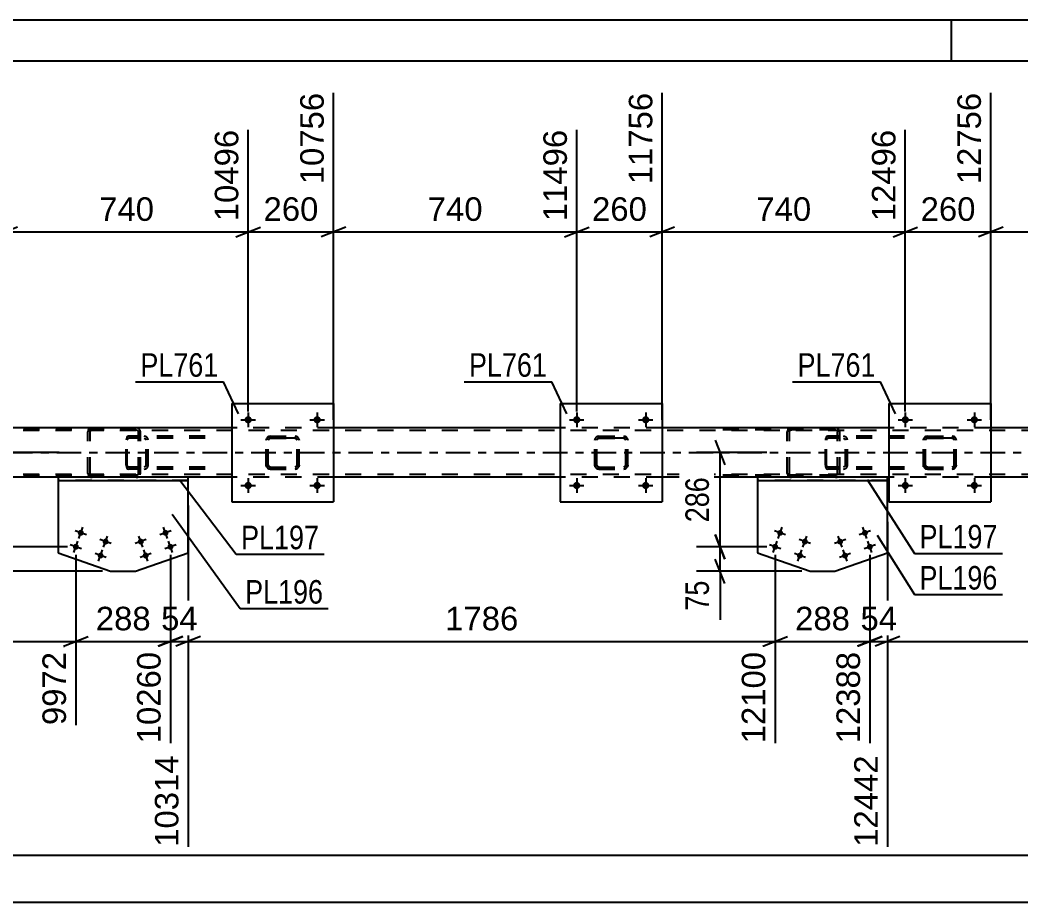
# Model space of a CAD drawing. Header units: millimetres. Extents: x -147 to 694, y -404 to 190.
# Drawn here: x 370.3 to 492.1, y 83.1 to 190.5 of the extents above; entities that cross this region are included whole.
import ezdxf

# ---------------------------------------------------------------- set-up
doc = ezdxf.new("R2010")
doc.units = ezdxf.units.MM
doc.linetypes.add('DXK_LINE_DOT2', pattern=[3.9198, 1.9599, -1.9599])
doc.linetypes.add('DXK_LINE_DOT3', pattern=[5.9187, 2.979, -0.9799, 0.9799, -0.9799])
doc.styles.add('Arial', font='ARIAL.TTF', dxfattribs={"height": 0.2})
doc.styles.add('Arial Narrow', font='ARIALN.TTF', dxfattribs={"height": 0.2})

# ---------------------------------------------------------------- blocks, each defined once
blk = doc.blocks.new('Unknown-318897192-1115')
at = {"color": 5, "linetype": 'Continuous'}
for p, q in [((693.74, 190.49), (-147.26, 190.49)), ((483.74, 185.49), (483.74, 190.49)), ((688.74, 185.49), (-142.26, 185.49))]:
    blk.add_line(p, q, dxfattribs=at)
blk = doc.blocks.new('Bolt-318897192-1786 - 1693')
at = {"linetype": 'Continuous'}
for points in [[(377.4, 128.18, -1), (378.08, 127.93, -1)], [(376.8, 126.48, -1), (377.48, 126.24, -1)], [(380.42, 127.11, -1), (381.1, 126.86, -1)], [(379.82, 125.41, -1), (380.49, 125.17, -1)]]:
    blk.add_hatch(color=1, dxfattribs=at).paths.add_polyline_path(points)
at = {"color": 1, "linetype": 'Continuous'}
for p, q in [((378.42, 127.81), (377.06, 128.3)), ((377.5, 127.38), (377.98, 128.73)), ((376.9, 125.68), (377.38, 127.04)), ((381.43, 126.74), (380.08, 127.23)), ((380.52, 126.31), (381, 127.66)), ((377.82, 126.12), (376.46, 126.6)), ((380.83, 125.05), (379.48, 125.53)), ((379.91, 124.61), (380.4, 125.97))]:
    blk.add_line(p, q, dxfattribs=at)
blk = doc.blocks.new('Part-318897192-1904 - 1693')
at = {"color": 7, "linetype": 'DXK_LINE_DOT2'}
for p, q in [((384.49, 140.82), (370.59, 140.82)), ((384.49, 140.58), (370.59, 140.58)), ((378.65, 140.5), (378.62, 140.34)), ((378.62, 135.3), (378.62, 140.34)), ((378.66, 140.52), (378.65, 140.5)), ((378.87, 140.34), (378.89, 140.43)), ((378.87, 135.3), (378.87, 140.34)), ((378.89, 140.43), (378.95, 140.51)), ((379.13, 140.82), (378.93, 140.78)), ((378.95, 140.51), (379.03, 140.56)), ((379.03, 140.56), (379.13, 140.58)), ((384.69, 140.78), (384.49, 140.82)), ((384.49, 140.58), (384.59, 140.56)), ((384.59, 140.56), (384.67, 140.51)), ((384.67, 140.51), (384.73, 140.43)), ((384.73, 140.43), (384.75, 140.34)), ((384.75, 135.3), (384.75, 140.34)), ((384.97, 140.5), (384.96, 140.52)), ((385, 140.34), (384.97, 140.5)), ((385, 135.3), (385, 140.34)), ((378.62, 135.3), (378.63, 135.21)), ((378.63, 135.21), (378.66, 135.11)), ((378.89, 135.21), (378.87, 135.3)), ((378.95, 135.13), (378.89, 135.21)), ((379.03, 135.08), (378.95, 135.13)), ((384.67, 135.13), (384.59, 135.08)), ((384.73, 135.21), (384.67, 135.13)), ((384.75, 135.3), (384.73, 135.21)), ((384.96, 135.11), (384.98, 135.21)), ((384.98, 135.21), (385, 135.3)), ((384.49, 135.06), (370.59, 135.06)), ((384.49, 134.82), (370.59, 134.82)), ((378.93, 134.85), (379.13, 134.82)), ((379.13, 135.06), (379.03, 135.08)), ((384.59, 135.08), (384.49, 135.06)), ((384.49, 134.82), (384.69, 134.85))]:
    blk.add_line(p, q, dxfattribs=at)
for centre, start, end in [((379.11, 140.32), 110.7583, 155.68), ((384.51, 140.32), 24.32, 69.2417), ((379.11, 135.32), 204.32, 249.2417)]:
    blk.add_arc(centre, 0.496, start, end, dxfattribs=at)
blk = doc.blocks.new('Part-318897192-1791 - 1693')
at = {"color": 2, "linetype": 'Continuous'}
for p, q in [((374.97, 134.82), (374.97, 134.42)), ((390.83, 134.82), (374.97, 134.82)), ((374.97, 134.42), (390.83, 134.42)), ((390.83, 134.42), (390.83, 134.82))]:
    blk.add_line(p, q, dxfattribs=at)
blk = doc.blocks.new('Bolt-318897192-1878 - 1693')
at = {"linetype": 'Continuous'}
for points in [[(472.86, 127.93, -1), (473.54, 128.17, -1)], [(469.84, 126.86, -1), (470.52, 127.11, -1)], [(473.46, 126.24, -1), (474.14, 126.48, -1)], [(470.44, 125.17, -1), (471.12, 125.41, -1)]]:
    blk.add_hatch(color=1, dxfattribs=at).paths.add_polyline_path(points)
at = {"color": 1, "linetype": 'Continuous'}
for p, q in [((473.88, 128.3), (472.52, 127.81)), ((473.44, 127.38), (472.96, 128.73)), ((470.86, 127.23), (469.5, 126.74)), ((470.42, 126.31), (469.94, 127.66)), ((474.04, 125.68), (473.56, 127.04)), ((471.46, 125.53), (470.1, 125.05)), ((471.02, 124.61), (470.54, 125.97)), ((474.48, 126.6), (473.12, 126.12))]:
    blk.add_line(p, q, dxfattribs=at)
blk = doc.blocks.new('Bolt-318897192-2084 - 1693')
at = {"linetype": 'Continuous'}
for points in [[(398.56, 133.82, -1), (397.68, 133.82, -1)], [(406.96, 133.82, -1), (406.08, 133.82, -1)]]:
    blk.add_hatch(color=1, dxfattribs=at).paths.add_polyline_path(points)
at = {"color": 1, "linetype": 'Continuous'}
for p, q in [((398.12, 134.7), (398.12, 132.94)), ((406.52, 134.7), (406.52, 132.94)), ((397.24, 133.82), (399, 133.82)), ((405.64, 133.82), (407.4, 133.82))]:
    blk.add_line(p, q, dxfattribs=at)
blk = doc.blocks.new('Part-318897192-1774 - 1693')
at = {"color": 7, "linetype": 'DXK_LINE_DOT2'}
for p, q in [((576.52, 140.5), (-21.73, 140.5)), ((408.52, 140.82), (396.12, 140.82)), ((448.52, 140.82), (436.12, 140.82)), ((488.52, 140.82), (476.12, 140.82)), ((576.52, 135.14), (-21.73, 135.14)), ((390.83, 134.82), (374.97, 134.82)), ((408.52, 134.82), (396.12, 134.82)), ((448.52, 134.82), (436.12, 134.82)), ((475.96, 134.82), (460.11, 134.82)), ((488.52, 134.82), (476.12, 134.82))]:
    blk.add_line(p, q, dxfattribs=at)
at = {"color": 2, "linetype": 'Continuous'}
for p, q in [((396.12, 140.82), (368.52, 140.82)), ((436.12, 140.82), (408.52, 140.82)), ((476.12, 140.82), (448.52, 140.82)), ((516.12, 140.82), (488.52, 140.82)), ((374.97, 134.82), (368.52, 134.82)), ((396.12, 134.82), (390.83, 134.82)), ((436.12, 134.82), (408.52, 134.82)), ((460.11, 134.82), (448.52, 134.82)), ((476.12, 134.82), (475.96, 134.82)), ((516.12, 134.82), (488.52, 134.82))]:
    blk.add_line(p, q, dxfattribs=at)
at = {"color": 7, "linetype": 'DXK_LINE_DOT3'}
blk.add_line((-21.73, 137.82), (576.52, 137.82), dxfattribs=at)
blk = doc.blocks.new('Part-318897192-1779 - 1693')
at = {"color": 2, "linetype": 'Continuous'}
for p, q in [((460.11, 134.82), (460.11, 134.42)), ((475.96, 134.82), (460.11, 134.82)), ((460.11, 134.42), (475.96, 134.42)), ((475.96, 134.42), (475.96, 134.82))]:
    blk.add_line(p, q, dxfattribs=at)
blk = doc.blocks.new('Part-318897192-1784 - 1693')
at = {"color": 2, "linetype": 'Continuous'}
for p, q in [((460.11, 134.42), (460.11, 125.64)), ((475.96, 125.64), (475.96, 134.42)), ((460.11, 125.64), (466.52, 123.37)), ((469.55, 123.37), (475.96, 125.64)), ((466.52, 123.37), (469.55, 123.37))]:
    blk.add_line(p, q, dxfattribs=at)
at = {"color": 7, "linetype": 'DXK_LINE_DOT2'}
blk.add_line((475.96, 134.42), (460.11, 134.42), dxfattribs=at)
blk = doc.blocks.new('Bolt-318897192-1785 - 1693')
at = {"linetype": 'Continuous'}
for points in [[(387.72, 127.93, -1), (388.4, 128.18, -1)], [(384.71, 126.86, -1), (385.39, 127.11, -1)], [(388.32, 126.24, -1), (389, 126.48, -1)], [(385.31, 125.17, -1), (385.99, 125.41, -1)]]:
    blk.add_hatch(color=1, dxfattribs=at).paths.add_polyline_path(points)
at = {"color": 1, "linetype": 'Continuous'}
for p, q in [((388.74, 128.3), (387.38, 127.81)), ((388.3, 127.38), (387.82, 128.73)), ((385.72, 127.23), (384.37, 126.74)), ((385.29, 126.31), (384.81, 127.66)), ((388.9, 125.68), (388.42, 127.04)), ((386.33, 125.53), (384.97, 125.05)), ((385.89, 124.61), (385.41, 125.97)), ((389.34, 126.6), (387.99, 126.12))]:
    blk.add_line(p, q, dxfattribs=at)
blk = doc.blocks.new('Part-318897192-1796 - 1693')
at = {"color": 2, "linetype": 'Continuous'}
for p, q in [((374.97, 134.42), (374.97, 125.64)), ((390.83, 125.64), (390.83, 134.42)), ((374.97, 125.64), (381.38, 123.37)), ((384.42, 123.37), (390.83, 125.64)), ((381.38, 123.37), (384.42, 123.37))]:
    blk.add_line(p, q, dxfattribs=at)
at = {"color": 7, "linetype": 'DXK_LINE_DOT2'}
blk.add_line((390.83, 134.42), (374.97, 134.42), dxfattribs=at)
blk = doc.blocks.new('Bolt-318897192-1879 - 1693')
at = {"linetype": 'Continuous'}
for points in [[(462.54, 128.17, -1), (463.21, 127.93, -1)], [(461.93, 126.48, -1), (462.61, 126.24, -1)], [(465.55, 127.11, -1), (466.23, 126.86, -1)], [(464.95, 125.41, -1), (465.63, 125.17, -1)]]:
    blk.add_hatch(color=1, dxfattribs=at).paths.add_polyline_path(points)
at = {"color": 1, "linetype": 'Continuous'}
for p, q in [((463.55, 127.81), (462.2, 128.3)), ((462.63, 127.38), (463.12, 128.73)), ((462.03, 125.68), (462.51, 127.04)), ((466.57, 126.74), (465.21, 127.23)), ((465.65, 126.31), (466.13, 127.66)), ((462.95, 126.12), (461.59, 126.6)), ((465.97, 125.05), (464.61, 125.53)), ((465.05, 124.61), (465.53, 125.97))]:
    blk.add_line(p, q, dxfattribs=at)
blk = doc.blocks.new('Part-318897192-1905 - 1693')
at = {"color": 7, "linetype": 'DXK_LINE_DOT2'}
for p, q in [((469.63, 140.82), (455.72, 140.82)), ((469.63, 140.58), (455.72, 140.58)), ((463.79, 140.5), (463.75, 140.34)), ((463.75, 135.3), (463.75, 140.34)), ((463.79, 140.52), (463.79, 140.5)), ((464.01, 140.34), (464.03, 140.43)), ((464.01, 135.3), (464.01, 140.34)), ((464.03, 140.43), (464.08, 140.51)), ((464.26, 140.82), (464.07, 140.78)), ((464.08, 140.51), (464.16, 140.56)), ((464.16, 140.56), (464.26, 140.58)), ((469.82, 140.78), (469.63, 140.82)), ((469.63, 140.58), (469.72, 140.56)), ((469.72, 140.56), (469.81, 140.51)), ((469.81, 140.51), (469.86, 140.43)), ((469.86, 140.43), (469.88, 140.34)), ((469.88, 135.3), (469.88, 140.34)), ((470.1, 140.5), (470.1, 140.52)), ((470.14, 140.34), (470.1, 140.5)), ((470.14, 135.3), (470.14, 140.34)), ((463.75, 135.3), (463.77, 135.21)), ((463.77, 135.21), (463.79, 135.11)), ((464.03, 135.21), (464.01, 135.3)), ((464.08, 135.13), (464.03, 135.21)), ((464.16, 135.08), (464.08, 135.13)), ((469.81, 135.13), (469.72, 135.08)), ((469.86, 135.21), (469.81, 135.13)), ((469.88, 135.3), (469.86, 135.21)), ((470.1, 135.11), (470.12, 135.21)), ((470.12, 135.21), (470.14, 135.3)), ((469.63, 135.06), (455.72, 135.06)), ((469.63, 134.82), (455.72, 134.82)), ((464.07, 134.85), (464.26, 134.82)), ((464.26, 135.06), (464.16, 135.08)), ((469.72, 135.08), (469.63, 135.06)), ((469.63, 134.82), (469.82, 134.85))]:
    blk.add_line(p, q, dxfattribs=at)
for centre, start, end in [((464.24, 140.32), 110.7583, 155.68), ((469.64, 140.32), 24.32, 69.2417), ((464.24, 135.32), 204.32, 249.2417)]:
    blk.add_arc(centre, 0.496, start, end, dxfattribs=at)
blk = doc.blocks.new('Bolt-318897192-2091 - 1693')
at = {"linetype": 'Continuous'}
for points in [[(478.56, 133.82, -1), (477.68, 133.82, -1)], [(486.96, 133.82, -1), (486.08, 133.82, -1)]]:
    blk.add_hatch(color=1, dxfattribs=at).paths.add_polyline_path(points)
at = {"color": 1, "linetype": 'Continuous'}
for p, q in [((478.12, 134.7), (478.12, 132.94)), ((486.52, 134.7), (486.52, 132.94)), ((477.24, 133.82), (479, 133.82)), ((485.64, 133.82), (487.4, 133.82))]:
    blk.add_line(p, q, dxfattribs=at)
blk = doc.blocks.new('Part-318897192-1957 - 1693')
at = {"color": 7, "linetype": 'DXK_LINE_DOT2'}
for p, q in [((400.32, 139.34), (400.36, 139.52)), ((400.36, 139.52), (400.32, 139.34)), ((400.32, 136.3), (400.32, 139.34)), ((400.56, 139.34), (400.58, 139.43)), ((400.58, 139.43), (400.56, 139.34)), ((400.56, 136.3), (400.56, 139.34)), ((400.58, 139.43), (400.63, 139.51)), ((400.63, 139.51), (400.58, 139.43)), ((400.62, 139.78), (400.8, 139.82)), ((400.8, 139.82), (400.62, 139.78)), ((400.63, 139.51), (400.71, 139.56)), ((400.71, 139.56), (400.63, 139.51)), ((400.71, 139.56), (400.8, 139.58)), ((400.8, 139.58), (400.71, 139.56)), ((400.8, 139.82), (403.84, 139.82)), ((400.8, 139.82), (400.8, 139.82)), ((400.8, 139.82), (403.84, 139.82)), ((400.8, 139.58), (403.84, 139.58)), ((400.8, 139.58), (400.8, 139.58)), ((403.84, 139.58), (400.8, 139.58)), ((403.84, 139.82), (403.84, 139.82)), ((403.84, 139.82), (404.03, 139.78)), ((404.03, 139.78), (403.84, 139.82)), ((403.84, 139.58), (403.84, 139.58)), ((403.84, 139.58), (403.93, 139.56)), ((403.93, 139.56), (403.84, 139.58)), ((403.93, 139.56), (404.01, 139.51)), ((404.01, 139.51), (403.93, 139.56)), ((404.01, 139.51), (404.06, 139.43)), ((404.06, 139.43), (404.01, 139.51)), ((404.06, 139.43), (404.08, 139.34)), ((404.08, 139.34), (404.06, 139.43)), ((404.08, 136.3), (404.08, 139.34)), ((404.29, 139.52), (404.32, 139.34)), ((404.32, 139.34), (404.29, 139.52)), ((404.32, 136.3), (404.32, 139.34)), ((400.36, 136.11), (400.32, 136.3)), ((400.32, 136.3), (400.36, 136.11)), ((400.58, 136.2), (400.56, 136.3)), ((400.56, 136.3), (400.58, 136.21)), ((400.58, 136.21), (400.63, 136.13)), ((400.63, 136.13), (400.58, 136.2)), ((400.8, 135.82), (400.62, 135.85)), ((400.62, 135.85), (400.8, 135.82)), ((400.71, 136.08), (400.63, 136.13)), ((400.63, 136.13), (400.71, 136.08)), ((400.8, 136.06), (400.71, 136.08)), ((400.71, 136.08), (400.8, 136.06)), ((400.8, 136.06), (403.84, 136.06)), ((400.8, 136.06), (400.8, 136.06)), ((400.8, 136.06), (403.84, 136.06)), ((400.8, 135.82), (403.84, 135.82)), ((400.8, 135.82), (400.8, 135.82)), ((400.8, 135.82), (403.84, 135.82)), ((403.93, 136.08), (403.84, 136.06)), ((403.84, 136.06), (403.93, 136.08)), ((403.84, 136.06), (403.84, 136.06)), ((404.03, 135.85), (403.84, 135.82)), ((403.84, 135.82), (404.03, 135.85)), ((403.84, 135.82), (403.84, 135.82)), ((404.01, 136.13), (403.93, 136.08)), ((403.93, 136.08), (404.01, 136.13)), ((404.01, 136.13), (404.06, 136.21)), ((404.06, 136.2), (404.01, 136.13)), ((404.08, 136.3), (404.06, 136.2)), ((404.06, 136.21), (404.08, 136.3)), ((404.32, 136.3), (404.29, 136.11)), ((404.29, 136.11), (404.32, 136.3))]:
    blk.add_line(p, q, dxfattribs=at)
at = {"color": 7, "linetype": 'DXK_LINE_DOT3'}
blk.add_line((402.32, 137.82), (402.32, 137.82), dxfattribs=at)
at = {"color": 7, "linetype": 'DXK_LINE_DOT2'}
for centre, start, end in [((400.8, 139.34), 112.5, 157.5), ((400.8, 139.34), 112.5, 157.5), ((403.84, 139.34), 22.5, 67.5), ((403.84, 139.34), 22.5, 67.5), ((400.8, 136.3), 202.5, 247.5), ((400.8, 136.3), 202.5, 247.5), ((403.84, 136.3), 292.5, 337.5), ((403.84, 136.3), 292.5, 337.5)]:
    blk.add_arc(centre, 0.48, start, end, dxfattribs=at)
blk = doc.blocks.new('Part-318897192-1959 - 1693')
at = {"color": 7, "linetype": 'DXK_LINE_DOT2'}
for p, q in [((468.42, 139.52), (468.4, 139.34)), ((468.4, 136.3), (468.4, 139.34)), ((468.48, 139.68), (468.42, 139.52)), ((468.57, 139.78), (468.48, 139.68)), ((468.54, 139.34), (468.55, 139.43)), ((468.54, 136.3), (468.54, 139.34)), ((468.55, 139.43), (468.57, 139.51)), ((468.67, 139.82), (468.57, 139.78)), ((468.57, 139.51), (468.62, 139.56)), ((468.62, 139.56), (468.67, 139.58)), ((478.02, 139.82), (468.67, 139.82)), ((478.02, 139.58), (468.67, 139.58)), ((470.14, 139.58), (470.14, 139.82)), ((470.77, 139.78), (470.58, 139.82)), ((470.58, 139.58), (470.68, 139.56)), ((470.68, 139.56), (470.76, 139.51)), ((470.76, 139.51), (470.81, 139.43)), ((470.81, 139.43), (470.83, 139.34)), ((470.83, 136.3), (470.83, 139.34)), ((471.09, 139.34), (471.05, 139.52)), ((471.09, 136.3), (471.09, 139.34)), ((468.4, 136.3), (468.42, 136.11)), ((468.42, 136.11), (468.48, 135.96)), ((468.48, 135.96), (468.57, 135.85)), ((468.55, 136.21), (468.54, 136.3)), ((468.57, 136.13), (468.55, 136.21)), ((468.62, 136.08), (468.57, 136.13)), ((468.57, 135.85), (468.67, 135.82)), ((468.67, 136.06), (468.62, 136.08)), ((478.02, 136.06), (468.67, 136.06)), ((478.02, 135.82), (468.67, 135.82)), ((470.14, 135.82), (470.14, 136.06)), ((470.68, 136.08), (470.58, 136.06)), ((470.58, 135.82), (470.77, 135.85)), ((470.76, 136.13), (470.68, 136.08)), ((470.81, 136.21), (470.76, 136.13)), ((470.83, 136.3), (470.81, 136.21)), ((471.05, 136.11), (471.09, 136.3))]:
    blk.add_line(p, q, dxfattribs=at)
for centre, start, end in [((470.6, 139.32), 23.8951, 68.8487), ((470.6, 136.31), 291.1513, 336.1049)]:
    blk.add_arc(centre, 0.492, start, end, dxfattribs=at)
blk = doc.blocks.new('Bolt-318897192-2093 - 1693')
at = {"linetype": 'Continuous'}
for points in [[(438.56, 133.82, -1), (437.68, 133.82, -1)], [(446.96, 133.82, -1), (446.08, 133.82, -1)]]:
    blk.add_hatch(color=1, dxfattribs=at).paths.add_polyline_path(points)
at = {"color": 1, "linetype": 'Continuous'}
for p, q in [((438.12, 134.7), (438.12, 132.94)), ((446.52, 134.7), (446.52, 132.94)), ((437.24, 133.82), (439, 133.82)), ((445.64, 133.82), (447.4, 133.82))]:
    blk.add_line(p, q, dxfattribs=at)
blk = doc.blocks.new('Part-318897192-2011 - 1693')
at = {"color": 2, "linetype": 'Continuous'}
for p, q in [((476.12, 143.82), (476.12, 131.82)), ((476.12, 143.82), (488.52, 143.82)), ((488.52, 143.82), (488.52, 131.82)), ((476.12, 131.82), (488.52, 131.82))]:
    blk.add_line(p, q, dxfattribs=at)
blk = doc.blocks.new('Part-318897192-2012 - 1693')
at = {"color": 7, "linetype": 'DXK_LINE_DOT2'}
for p, q in [((480.32, 139.34), (480.35, 139.52)), ((480.35, 139.52), (480.32, 139.34)), ((480.32, 136.3), (480.32, 139.34)), ((480.56, 139.34), (480.58, 139.43)), ((480.58, 139.43), (480.56, 139.34)), ((480.56, 136.3), (480.56, 139.34)), ((480.58, 139.43), (480.63, 139.51)), ((480.63, 139.51), (480.58, 139.43)), ((480.61, 139.78), (480.8, 139.82)), ((480.8, 139.82), (480.61, 139.78)), ((480.63, 139.51), (480.71, 139.56)), ((480.71, 139.56), (480.63, 139.51)), ((480.71, 139.56), (480.8, 139.58)), ((480.8, 139.58), (480.71, 139.56)), ((480.8, 139.82), (483.84, 139.82)), ((480.8, 139.82), (480.8, 139.82)), ((480.8, 139.82), (483.84, 139.82)), ((480.8, 139.58), (483.84, 139.58)), ((480.8, 139.58), (480.8, 139.58)), ((483.84, 139.58), (480.8, 139.58)), ((483.84, 139.82), (483.84, 139.82)), ((483.84, 139.82), (484.02, 139.78)), ((484.02, 139.78), (483.84, 139.82)), ((483.84, 139.58), (483.84, 139.58)), ((483.84, 139.58), (483.93, 139.56)), ((483.93, 139.56), (483.84, 139.58)), ((483.93, 139.56), (484.01, 139.51)), ((484.01, 139.51), (483.93, 139.56)), ((484.01, 139.51), (484.06, 139.43)), ((484.06, 139.43), (484.01, 139.51)), ((484.06, 139.43), (484.08, 139.34)), ((484.08, 139.34), (484.06, 139.43)), ((484.08, 136.3), (484.08, 139.34)), ((484.28, 139.52), (484.32, 139.34)), ((484.32, 139.34), (484.28, 139.52)), ((484.32, 136.3), (484.32, 139.34)), ((480.35, 136.11), (480.32, 136.3)), ((480.32, 136.3), (480.35, 136.11)), ((480.58, 136.2), (480.56, 136.3)), ((480.56, 136.3), (480.58, 136.21)), ((480.58, 136.21), (480.63, 136.13)), ((480.63, 136.13), (480.58, 136.2)), ((480.8, 135.82), (480.61, 135.85)), ((480.61, 135.85), (480.8, 135.82)), ((480.71, 136.08), (480.63, 136.13)), ((480.63, 136.13), (480.71, 136.08)), ((480.8, 136.06), (480.71, 136.08)), ((480.71, 136.08), (480.8, 136.06)), ((480.8, 136.06), (483.84, 136.06)), ((480.8, 136.06), (480.8, 136.06)), ((480.8, 136.06), (483.84, 136.06)), ((480.8, 135.82), (483.84, 135.82)), ((480.8, 135.82), (480.8, 135.82)), ((480.8, 135.82), (483.84, 135.82)), ((483.93, 136.08), (483.84, 136.06)), ((483.84, 136.06), (483.93, 136.08)), ((483.84, 136.06), (483.84, 136.06)), ((484.02, 135.85), (483.84, 135.82)), ((483.84, 135.82), (484.02, 135.85)), ((483.84, 135.82), (483.84, 135.82)), ((484.01, 136.13), (483.93, 136.08)), ((483.93, 136.08), (484.01, 136.13)), ((484.01, 136.13), (484.06, 136.21)), ((484.06, 136.2), (484.01, 136.13)), ((484.08, 136.3), (484.06, 136.2)), ((484.06, 136.21), (484.08, 136.3)), ((484.32, 136.3), (484.28, 136.11)), ((484.28, 136.11), (484.32, 136.3))]:
    blk.add_line(p, q, dxfattribs=at)
at = {"color": 7, "linetype": 'DXK_LINE_DOT3'}
blk.add_line((482.32, 137.82), (482.32, 137.82), dxfattribs=at)
at = {"color": 7, "linetype": 'DXK_LINE_DOT2'}
for centre, start, end in [((480.8, 139.34), 112.5, 157.5), ((480.8, 139.34), 112.5, 157.5), ((483.84, 139.34), 22.5, 67.5), ((483.84, 139.34), 22.5, 67.5), ((480.8, 136.3), 202.5, 247.5), ((480.8, 136.3), 202.5, 247.5), ((483.84, 136.3), 292.5, 337.5), ((483.84, 136.3), 292.5, 337.5)]:
    blk.add_arc(centre, 0.48, start, end, dxfattribs=at)
blk = doc.blocks.new('Part-318897192-2046 - 1693')
at = {"color": 7, "linetype": 'DXK_LINE_DOT2'}
for p, q in [((383.29, 139.52), (383.27, 139.34)), ((383.27, 136.3), (383.27, 139.34)), ((383.35, 139.68), (383.29, 139.52)), ((383.43, 139.78), (383.35, 139.68)), ((383.4, 139.34), (383.41, 139.43)), ((383.4, 136.3), (383.4, 139.34)), ((383.41, 139.43), (383.44, 139.51)), ((383.54, 139.82), (383.43, 139.78)), ((383.44, 139.51), (383.48, 139.56)), ((383.48, 139.56), (383.54, 139.58)), ((392.89, 139.82), (383.54, 139.82)), ((392.89, 139.58), (383.54, 139.58)), ((385, 139.58), (385, 139.82)), ((385.64, 139.78), (385.45, 139.82)), ((385.45, 139.58), (385.54, 139.56)), ((385.54, 139.56), (385.63, 139.51)), ((385.63, 139.51), (385.68, 139.43)), ((385.68, 139.43), (385.7, 139.34)), ((385.7, 136.3), (385.7, 139.34)), ((385.95, 139.34), (385.91, 139.52)), ((385.95, 136.3), (385.95, 139.34)), ((383.27, 136.3), (383.29, 136.11)), ((383.29, 136.11), (383.35, 135.96)), ((383.35, 135.96), (383.43, 135.85)), ((383.41, 136.21), (383.4, 136.3)), ((383.44, 136.13), (383.41, 136.21)), ((383.43, 135.85), (383.54, 135.82)), ((383.48, 136.08), (383.44, 136.13)), ((383.54, 136.06), (383.48, 136.08)), ((392.89, 136.06), (383.54, 136.06)), ((392.89, 135.82), (383.54, 135.82)), ((385, 135.82), (385, 136.06)), ((385.54, 136.08), (385.45, 136.06)), ((385.45, 135.82), (385.64, 135.85)), ((385.63, 136.13), (385.54, 136.08)), ((385.68, 136.21), (385.63, 136.13)), ((385.7, 136.3), (385.68, 136.21)), ((385.91, 136.11), (385.95, 136.3))]:
    blk.add_line(p, q, dxfattribs=at)
for centre, start, end in [((385.46, 139.32), 23.8951, 68.8487), ((385.46, 136.31), 291.1513, 336.1049)]:
    blk.add_arc(centre, 0.492, start, end, dxfattribs=at)
blk = doc.blocks.new('Part-318897192-2076 - 1693')
at = {"color": 2, "linetype": 'Continuous'}
for p, q in [((396.12, 143.82), (396.12, 131.82)), ((396.12, 143.82), (408.52, 143.82)), ((408.52, 143.82), (408.52, 131.82)), ((396.12, 131.82), (408.52, 131.82))]:
    blk.add_line(p, q, dxfattribs=at)
blk = doc.blocks.new('Part-318897192-2077 - 1693')
at = {"color": 7, "linetype": 'DXK_LINE_DOT2'}
for p, q in [((440.32, 139.34), (440.35, 139.52)), ((440.35, 139.52), (440.32, 139.34)), ((440.32, 136.3), (440.32, 139.34)), ((440.56, 139.34), (440.58, 139.43)), ((440.58, 139.43), (440.56, 139.34)), ((440.56, 136.3), (440.56, 139.34)), ((440.58, 139.43), (440.63, 139.51)), ((440.63, 139.51), (440.58, 139.43)), ((440.61, 139.78), (440.8, 139.82)), ((440.8, 139.82), (440.61, 139.78)), ((440.63, 139.51), (440.71, 139.56)), ((440.71, 139.56), (440.63, 139.51)), ((440.71, 139.56), (440.8, 139.58)), ((440.8, 139.58), (440.71, 139.56)), ((440.8, 139.82), (443.84, 139.82)), ((440.8, 139.82), (440.8, 139.82)), ((440.8, 139.82), (443.84, 139.82)), ((440.8, 139.58), (443.84, 139.58)), ((440.8, 139.58), (440.8, 139.58)), ((443.84, 139.58), (440.8, 139.58)), ((443.84, 139.82), (443.84, 139.82)), ((443.84, 139.82), (444.02, 139.78)), ((444.02, 139.78), (443.84, 139.82)), ((443.84, 139.58), (443.84, 139.58)), ((443.84, 139.58), (443.93, 139.56)), ((443.93, 139.56), (443.84, 139.58)), ((443.93, 139.56), (444.01, 139.51)), ((444.01, 139.51), (443.93, 139.56)), ((444.01, 139.51), (444.06, 139.43)), ((444.06, 139.43), (444.01, 139.51)), ((444.06, 139.43), (444.08, 139.34)), ((444.08, 139.34), (444.06, 139.43)), ((444.08, 136.3), (444.08, 139.34)), ((444.28, 139.52), (444.32, 139.34)), ((444.32, 139.34), (444.28, 139.52)), ((444.32, 136.3), (444.32, 139.34)), ((440.35, 136.11), (440.32, 136.3)), ((440.32, 136.3), (440.35, 136.11)), ((440.58, 136.2), (440.56, 136.3)), ((440.56, 136.3), (440.58, 136.21)), ((440.58, 136.21), (440.63, 136.13)), ((440.63, 136.13), (440.58, 136.2)), ((440.8, 135.82), (440.61, 135.85)), ((440.61, 135.85), (440.8, 135.82)), ((440.71, 136.08), (440.63, 136.13)), ((440.63, 136.13), (440.71, 136.08)), ((440.8, 136.06), (440.71, 136.08)), ((440.71, 136.08), (440.8, 136.06)), ((440.8, 136.06), (443.84, 136.06)), ((440.8, 136.06), (440.8, 136.06)), ((440.8, 136.06), (443.84, 136.06)), ((440.8, 135.82), (443.84, 135.82)), ((440.8, 135.82), (440.8, 135.82)), ((440.8, 135.82), (443.84, 135.82)), ((443.93, 136.08), (443.84, 136.06)), ((443.84, 136.06), (443.93, 136.08)), ((443.84, 136.06), (443.84, 136.06)), ((444.02, 135.85), (443.84, 135.82)), ((443.84, 135.82), (444.02, 135.85)), ((443.84, 135.82), (443.84, 135.82)), ((444.01, 136.13), (443.93, 136.08)), ((443.93, 136.08), (444.01, 136.13)), ((444.01, 136.13), (444.06, 136.21)), ((444.06, 136.2), (444.01, 136.13)), ((444.08, 136.3), (444.06, 136.2)), ((444.06, 136.21), (444.08, 136.3)), ((444.32, 136.3), (444.28, 136.11)), ((444.28, 136.11), (444.32, 136.3))]:
    blk.add_line(p, q, dxfattribs=at)
at = {"color": 7, "linetype": 'DXK_LINE_DOT3'}
blk.add_line((442.32, 137.82), (442.32, 137.82), dxfattribs=at)
at = {"color": 7, "linetype": 'DXK_LINE_DOT2'}
for centre, start, end in [((440.8, 139.34), 112.5, 157.5), ((440.8, 139.34), 112.5, 157.5), ((443.84, 139.34), 22.5, 67.5), ((443.84, 139.34), 22.5, 67.5), ((440.8, 136.3), 202.5, 247.5), ((440.8, 136.3), 202.5, 247.5), ((443.84, 136.3), 292.5, 337.5), ((443.84, 136.3), 292.5, 337.5)]:
    blk.add_arc(centre, 0.48, start, end, dxfattribs=at)
blk = doc.blocks.new('Part-318897192-2082 - 1693')
at = {"color": 2, "linetype": 'Continuous'}
for p, q in [((436.12, 143.82), (436.12, 131.82)), ((436.12, 143.82), (448.52, 143.82)), ((448.52, 143.82), (448.52, 131.82)), ((436.12, 131.82), (448.52, 131.82))]:
    blk.add_line(p, q, dxfattribs=at)
blk = doc.blocks.new('Bolt-318897192-2083 - 1693')
at = {"linetype": 'Continuous'}
for points in [[(398.56, 141.82, -1), (397.68, 141.82, -1)], [(406.96, 141.82, -1), (406.08, 141.82, -1)]]:
    blk.add_hatch(color=1, dxfattribs=at).paths.add_polyline_path(points)
at = {"color": 1, "linetype": 'Continuous'}
for p, q in [((398.12, 142.7), (398.12, 140.94)), ((406.52, 142.7), (406.52, 140.94)), ((397.24, 141.82), (399, 141.82)), ((405.64, 141.82), (407.4, 141.82))]:
    blk.add_line(p, q, dxfattribs=at)
blk = doc.blocks.new('Bolt-318897192-2090 - 1693')
at = {"linetype": 'Continuous'}
for points in [[(478.56, 141.82, -1), (477.68, 141.82, -1)], [(486.96, 141.82, -1), (486.08, 141.82, -1)]]:
    blk.add_hatch(color=1, dxfattribs=at).paths.add_polyline_path(points)
at = {"color": 1, "linetype": 'Continuous'}
for p, q in [((478.12, 142.7), (478.12, 140.94)), ((486.52, 142.7), (486.52, 140.94)), ((477.24, 141.82), (479, 141.82)), ((485.64, 141.82), (487.4, 141.82))]:
    blk.add_line(p, q, dxfattribs=at)
blk = doc.blocks.new('Bolt-318897192-2092 - 1693')
at = {"linetype": 'Continuous'}
for points in [[(438.56, 141.82, -1), (437.68, 141.82, -1)], [(446.96, 141.82, -1), (446.08, 141.82, -1)]]:
    blk.add_hatch(color=1, dxfattribs=at).paths.add_polyline_path(points)
at = {"color": 1, "linetype": 'Continuous'}
for p, q in [((438.12, 142.7), (438.12, 140.94)), ((446.52, 142.7), (446.52, 140.94)), ((437.24, 141.82), (439, 141.82)), ((445.64, 141.82), (447.4, 141.82))]:
    blk.add_line(p, q, dxfattribs=at)
blk = doc.blocks.new('StraightDimension-318897192-8364 - 1693')
at = {"color": 7, "linetype": 'Continuous'}
for p, q in [((408.52, 141.82), (408.52, 181.61)), ((438.12, 142.82), (438.12, 177.11)), ((410.02, 165.29), (407.02, 164.09)), ((408.52, 164.69), (438.12, 164.69)), ((436.62, 164.09), (439.62, 165.29))]:
    blk.add_line(p, q, dxfattribs=at)
at = {"color": 0}
blk.add_wipeout([(427.26, 165.44), (427.26, 169.64), (419.38, 169.64), (419.38, 165.44)], dxfattribs=at)
at = {"color": 3, "style": 'Arial'}
blk.add_text('740', height=2.865, dxfattribs=at).set_placement((419.98, 166.04))
at = {"color": 0, "linetype": 'Continuous'}
blk.add_wipeout([(437.52, 177.71), (433.32, 177.71), (433.32, 165.39), (437.52, 165.39)], dxfattribs=at)
at = {"color": 3, "linetype": 'Continuous', "style": 'Arial'}
blk.add_text('11496', height=2.865, rotation=90.0002, dxfattribs=at).set_placement((436.92, 165.99))
blk = doc.blocks.new('StraightDimension-318897192-8365 - 1693')
at = {"color": 7, "linetype": 'Continuous'}
for p, q in [((408.52, 141.82), (408.52, 181.61)), ((398.12, 142.82), (398.12, 177.11)), ((396.62, 164.09), (399.62, 165.29)), ((398.12, 164.69), (408.52, 164.69)), ((410.02, 165.29), (407.02, 164.09))]:
    blk.add_line(p, q, dxfattribs=at)
at = {"color": 0}
blk.add_wipeout([(407.26, 165.44), (407.26, 169.64), (399.39, 169.64), (399.39, 165.44)], dxfattribs=at)
at = {"color": 3, "style": 'Arial'}
blk.add_text('260', height=2.865, dxfattribs=at).set_placement((399.99, 166.04))
at = {"color": 0, "linetype": 'Continuous'}
blk.add_wipeout([(407.92, 182.21), (403.72, 182.21), (403.72, 169.89), (407.92, 169.89)], dxfattribs=at)
at = {"color": 3, "linetype": 'Continuous', "style": 'Arial'}
blk.add_text('10756', height=2.865, rotation=90.0002, dxfattribs=at).set_placement((407.32, 170.49))
blk = doc.blocks.new('StraightDimension-318897192-2105 - 1693')
at = {"color": 7, "linetype": 'Continuous'}
for p, q in [((475.96, 129.4), (475.96, 89.83)), ((547.41, 125.36), (547.41, 102.43)), ((477.46, 115.44), (474.46, 114.24)), ((475.96, 114.84), (547.41, 114.84)), ((545.91, 114.24), (548.91, 115.44))]:
    blk.add_line(p, q, dxfattribs=at)
at = {"color": 0}
blk.add_wipeout([(516.73, 115.59), (516.73, 119.79), (506.64, 119.79), (506.64, 115.59)], dxfattribs=at)
at = {"color": 3, "style": 'Arial'}
blk.add_text('1786', height=2.865, dxfattribs=at).set_placement((507.24, 116.19))
at = {"color": 0, "linetype": 'Continuous'}
blk.add_wipeout([(546.81, 114.14), (542.61, 114.14), (542.61, 101.83), (546.81, 101.83)], dxfattribs=at)
at = {"color": 3, "linetype": 'Continuous', "style": 'Arial'}
blk.add_text('14229', height=2.865, rotation=90.0002, dxfattribs=at).set_placement((546.21, 102.43))
blk = doc.blocks.new('StraightDimension-318897192-2361 - 1693')
at = {"color": 7, "linetype": 'Continuous'}
blk.add_line((-22.53, 83.11), (589.42, 83.11), dxfattribs=at)
blk = doc.blocks.new('StraightDimension-318897192-2111 - 1693')
at = {"color": 7, "linetype": 'Continuous'}
for p, q in [((305.69, 131.99), (305.69, 94.45)), ((377.14, 125.36), (377.14, 104.65)), ((307.19, 115.44), (304.19, 114.24)), ((305.69, 114.84), (377.14, 114.84)), ((375.64, 114.24), (378.64, 115.44))]:
    blk.add_line(p, q, dxfattribs=at)
at = {"color": 0}
blk.add_wipeout([(346.46, 115.59), (346.46, 119.79), (336.37, 119.79), (336.37, 115.59)], dxfattribs=at)
at = {"color": 3, "style": 'Arial'}
blk.add_text('1786', height=2.865, dxfattribs=at).set_placement((336.97, 116.19))
at = {"color": 0, "linetype": 'Continuous'}
blk.add_wipeout([(376.54, 114.14), (372.34, 114.14), (372.34, 104.05), (376.54, 104.05)], dxfattribs=at)
at = {"color": 3, "linetype": 'Continuous', "style": 'Arial'}
blk.add_text('9972', height=2.865, rotation=90.0002, dxfattribs=at).set_placement((375.94, 104.65))
blk = doc.blocks.new('StraightDimension-318897192-19110 - 1693')
at = {"color": 7, "linetype": 'Continuous'}
for p, q in [((454.96, 139.32), (456.16, 136.32)), ((461.26, 137.82), (452.71, 137.82)), ((455.56, 126.36), (455.56, 137.82)), ((456.16, 124.86), (454.96, 127.86)), ((461.27, 126.36), (452.71, 126.36))]:
    blk.add_line(p, q, dxfattribs=at)
at = {"color": 0}
blk.add_wipeout([(454.81, 135.43), (450.61, 135.43), (450.61, 128.75), (454.81, 128.75)], dxfattribs=at)
at = {"color": 3, "style": 'Arial Narrow'}
blk.add_text('286', height=2.863, rotation=90.0002, dxfattribs=at).set_placement((454.21, 129.35))
blk = doc.blocks.new('StraightDimension-318897192-8363 - 1693')
at = {"color": 7, "linetype": 'Continuous'}
for p, q in [((448.52, 141.82), (448.52, 181.61)), ((438.12, 142.82), (438.12, 177.11)), ((436.62, 164.09), (439.62, 165.29)), ((438.12, 164.69), (448.52, 164.69)), ((450.02, 165.29), (447.02, 164.09))]:
    blk.add_line(p, q, dxfattribs=at)
at = {"color": 0}
blk.add_wipeout([(447.25, 165.44), (447.25, 169.64), (439.38, 169.64), (439.38, 165.44)], dxfattribs=at)
at = {"color": 3, "style": 'Arial'}
blk.add_text('260', height=2.865, dxfattribs=at).set_placement((439.98, 166.04))
at = {"color": 0, "linetype": 'Continuous'}
blk.add_wipeout([(447.92, 182.21), (443.72, 182.21), (443.72, 169.89), (447.92, 169.89)], dxfattribs=at)
at = {"color": 3, "linetype": 'Continuous', "style": 'Arial'}
blk.add_text('11756', height=2.865, rotation=90.0002, dxfattribs=at).set_placement((447.32, 170.49))
blk = doc.blocks.new('StraightDimension-318897192-19111 - 1693')
at = {"color": 7, "linetype": 'Continuous'}
for p, q in [((454.96, 127.86), (456.16, 124.86)), ((461.27, 126.36), (452.71, 126.36)), ((455.56, 123.37), (455.56, 126.36)), ((456.16, 121.87), (454.96, 124.87)), ((465.52, 123.37), (452.71, 123.37)), ((455.56, 123.37), (455.56, 117.46)), ((455.56, 123.37), (455.56, 117.46))]:
    blk.add_line(p, q, dxfattribs=at)
at = {"color": 0}
blk.add_wipeout([(454.81, 122.84), (450.61, 122.84), (450.61, 117.99), (454.81, 117.99)], dxfattribs=at)
at = {"color": 3, "style": 'Arial Narrow'}
blk.add_text('75', height=2.863, rotation=90.0002, dxfattribs=at).set_placement((454.21, 118.59))
blk = doc.blocks.new('StraightDimension-318897192-2388 - 1693')
at = {"color": 7, "linetype": 'Continuous'}
blk.add_line((-21.74, 88.83), (588.62, 88.83), dxfattribs=at)
blk = doc.blocks.new('StraightDimension-318897192-2106 - 1693')
at = {"color": 7, "linetype": 'Continuous'}
for p, q in [((475.96, 129.4), (475.96, 89.83)), ((473.8, 125.36), (473.8, 102.43)), ((472.3, 114.24), (475.3, 115.44)), ((473.8, 114.84), (475.96, 114.84)), ((477.46, 115.44), (474.46, 114.24))]:
    blk.add_line(p, q, dxfattribs=at)
at = {"color": 0}
blk.add_wipeout([(477.7, 115.59), (477.7, 119.79), (472.06, 119.79), (472.06, 115.59)], dxfattribs=at)
at = {"color": 0, "linetype": 'Continuous'}
blk.add_wipeout([(475.36, 101.54), (471.16, 101.54), (471.16, 89.23), (475.36, 89.23)], dxfattribs=at)
at = {"color": 3, "style": 'Arial'}
blk.add_text('54', height=2.865, dxfattribs=at).set_placement((472.66, 116.19))
at = {"color": 3, "linetype": 'Continuous', "style": 'Arial'}
blk.add_text('12442', height=2.865, rotation=90.0002, dxfattribs=at).set_placement((474.76, 89.83))
blk = doc.blocks.new('StraightDimension-318897192-2107 - 1693')
at = {"color": 7, "linetype": 'Continuous'}
for p, q in [((462.27, 125.36), (462.27, 102.43)), ((473.8, 125.36), (473.8, 102.43)), ((460.77, 114.24), (463.77, 115.44)), ((462.27, 114.84), (473.8, 114.84)), ((475.3, 115.44), (472.3, 114.24))]:
    blk.add_line(p, q, dxfattribs=at)
at = {"color": 0}
blk.add_wipeout([(471.97, 115.59), (471.97, 119.79), (464.1, 119.79), (464.1, 115.59)], dxfattribs=at)
at = {"color": 0, "linetype": 'Continuous'}
blk.add_wipeout([(473.2, 114.14), (469, 114.14), (469, 101.83), (473.2, 101.83)], dxfattribs=at)
at = {"color": 3, "style": 'Arial'}
blk.add_text('288', height=2.865, dxfattribs=at).set_placement((464.7, 116.19))
at = {"color": 3, "linetype": 'Continuous', "style": 'Arial'}
blk.add_text('12388', height=2.865, rotation=90.0002, dxfattribs=at).set_placement((472.6, 102.43))
blk = doc.blocks.new('StraightDimension-318897192-2108 - 1693')
at = {"color": 7, "linetype": 'Continuous'}
for p, q in [((390.83, 131.38), (390.83, 89.83)), ((462.27, 125.36), (462.27, 102.43)), ((392.33, 115.44), (389.33, 114.24)), ((390.83, 114.84), (462.27, 114.84)), ((460.77, 114.24), (463.77, 115.44))]:
    blk.add_line(p, q, dxfattribs=at)
at = {"color": 0}
blk.add_wipeout([(431.6, 115.59), (431.6, 119.79), (421.5, 119.79), (421.5, 115.59)], dxfattribs=at)
at = {"color": 3, "style": 'Arial'}
blk.add_text('1786', height=2.865, dxfattribs=at).set_placement((422.1, 116.19))
at = {"color": 0, "linetype": 'Continuous'}
blk.add_wipeout([(461.67, 114.14), (457.47, 114.14), (457.47, 101.83), (461.67, 101.83)], dxfattribs=at)
at = {"color": 3, "linetype": 'Continuous', "style": 'Arial'}
blk.add_text('12100', height=2.865, rotation=90.0002, dxfattribs=at).set_placement((461.07, 102.43))
blk = doc.blocks.new('StraightDimension-318897192-2109 - 1693')
at = {"color": 7, "linetype": 'Continuous'}
for p, q in [((390.83, 131.38), (390.83, 89.83)), ((388.66, 125.36), (388.66, 102.43)), ((387.16, 114.24), (390.16, 115.44)), ((388.66, 114.84), (390.83, 114.84)), ((392.33, 115.44), (389.33, 114.24))]:
    blk.add_line(p, q, dxfattribs=at)
at = {"color": 0}
blk.add_wipeout([(392.57, 115.59), (392.57, 119.79), (386.92, 119.79), (386.92, 115.59)], dxfattribs=at)
at = {"color": 0, "linetype": 'Continuous'}
blk.add_wipeout([(390.23, 101.54), (386.03, 101.54), (386.03, 89.23), (390.23, 89.23)], dxfattribs=at)
at = {"color": 3, "style": 'Arial'}
blk.add_text('54', height=2.865, dxfattribs=at).set_placement((387.52, 116.19))
at = {"color": 3, "linetype": 'Continuous', "style": 'Arial'}
blk.add_text('10314', height=2.865, rotation=90.0002, dxfattribs=at).set_placement((389.63, 89.83))
blk = doc.blocks.new('StraightDimension-318897192-2110 - 1693')
at = {"color": 7, "linetype": 'Continuous'}
for p, q in [((377.14, 125.36), (377.14, 104.65)), ((388.66, 125.36), (388.66, 102.43)), ((375.64, 114.24), (378.64, 115.44)), ((377.14, 114.84), (388.66, 114.84)), ((390.16, 115.44), (387.16, 114.24))]:
    blk.add_line(p, q, dxfattribs=at)
at = {"color": 0}
blk.add_wipeout([(386.84, 115.59), (386.84, 119.79), (378.97, 119.79), (378.97, 115.59)], dxfattribs=at)
at = {"color": 0, "linetype": 'Continuous'}
blk.add_wipeout([(388.06, 114.14), (383.86, 114.14), (383.86, 101.83), (388.06, 101.83)], dxfattribs=at)
at = {"color": 3, "style": 'Arial'}
blk.add_text('288', height=2.865, dxfattribs=at).set_placement((379.57, 116.19))
at = {"color": 3, "linetype": 'Continuous', "style": 'Arial'}
blk.add_text('10260', height=2.865, rotation=90.0002, dxfattribs=at).set_placement((387.46, 102.43))
blk = doc.blocks.new('StraightDimension-318897192-8360 - 1693')
at = {"color": 7, "linetype": 'Continuous'}
for p, q in [((488.52, 141.82), (488.52, 181.61)), ((518.12, 142.82), (518.12, 177.11)), ((490.02, 165.29), (487.02, 164.09)), ((488.52, 164.69), (518.12, 164.69)), ((516.62, 164.09), (519.62, 165.29))]:
    blk.add_line(p, q, dxfattribs=at)
at = {"color": 0}
blk.add_wipeout([(507.25, 165.44), (507.25, 169.64), (499.38, 169.64), (499.38, 165.44)], dxfattribs=at)
at = {"color": 3, "style": 'Arial'}
blk.add_text('740', height=2.865, dxfattribs=at).set_placement((499.98, 166.04))
at = {"color": 0, "linetype": 'Continuous'}
blk.add_wipeout([(517.52, 177.71), (513.32, 177.71), (513.32, 165.39), (517.52, 165.39)], dxfattribs=at)
at = {"color": 3, "linetype": 'Continuous', "style": 'Arial'}
blk.add_text('13496', height=2.865, rotation=90.0002, dxfattribs=at).set_placement((516.92, 165.99))
blk = doc.blocks.new('StraightDimension-318897192-8361 - 1693')
at = {"color": 7, "linetype": 'Continuous'}
for p, q in [((488.52, 141.82), (488.52, 181.61)), ((478.12, 142.82), (478.12, 177.11)), ((476.62, 164.09), (479.62, 165.29)), ((478.12, 164.69), (488.52, 164.69)), ((490.02, 165.29), (487.02, 164.09))]:
    blk.add_line(p, q, dxfattribs=at)
at = {"color": 0}
blk.add_wipeout([(487.25, 165.44), (487.25, 169.64), (479.38, 169.64), (479.38, 165.44)], dxfattribs=at)
at = {"color": 3, "style": 'Arial'}
blk.add_text('260', height=2.865, dxfattribs=at).set_placement((479.98, 166.04))
at = {"color": 0, "linetype": 'Continuous'}
blk.add_wipeout([(487.92, 182.21), (483.72, 182.21), (483.72, 169.89), (487.92, 169.89)], dxfattribs=at)
at = {"color": 3, "linetype": 'Continuous', "style": 'Arial'}
blk.add_text('12756', height=2.865, rotation=90.0002, dxfattribs=at).set_placement((487.32, 170.49))
blk = doc.blocks.new('StraightDimension-318897192-8362 - 1693')
at = {"color": 7, "linetype": 'Continuous'}
for p, q in [((448.52, 141.82), (448.52, 181.61)), ((478.12, 142.82), (478.12, 177.11)), ((450.02, 165.29), (447.02, 164.09)), ((448.52, 164.69), (478.12, 164.69)), ((476.62, 164.09), (479.62, 165.29))]:
    blk.add_line(p, q, dxfattribs=at)
at = {"color": 0}
blk.add_wipeout([(467.25, 165.44), (467.25, 169.64), (459.38, 169.64), (459.38, 165.44)], dxfattribs=at)
at = {"color": 3, "style": 'Arial'}
blk.add_text('740', height=2.865, dxfattribs=at).set_placement((459.98, 166.04))
at = {"color": 0, "linetype": 'Continuous'}
blk.add_wipeout([(477.52, 177.71), (473.32, 177.71), (473.32, 165.39), (477.52, 165.39)], dxfattribs=at)
at = {"color": 3, "linetype": 'Continuous', "style": 'Arial'}
blk.add_text('12496', height=2.865, rotation=90.0002, dxfattribs=at).set_placement((476.92, 165.99))
blk = doc.blocks.new('StraightDimension-318897192-8366 - 1693')
at = {"color": 7, "linetype": 'Continuous'}
for p, q in [((368.52, 141.82), (368.52, 179.38)), ((398.12, 142.82), (398.12, 177.11)), ((370.02, 165.29), (367.02, 164.09)), ((368.52, 164.69), (398.12, 164.69)), ((396.62, 164.09), (399.62, 165.29))]:
    blk.add_line(p, q, dxfattribs=at)
at = {"color": 0}
blk.add_wipeout([(387.26, 165.44), (387.26, 169.64), (379.38, 169.64), (379.38, 165.44)], dxfattribs=at)
at = {"color": 3, "style": 'Arial'}
blk.add_text('740', height=2.865, dxfattribs=at).set_placement((379.98, 166.04))
at = {"color": 0, "linetype": 'Continuous'}
blk.add_wipeout([(397.52, 177.71), (393.32, 177.71), (393.32, 165.39), (397.52, 165.39)], dxfattribs=at)
at = {"color": 3, "linetype": 'Continuous', "style": 'Arial'}
blk.add_text('10496', height=2.865, rotation=90.0002, dxfattribs=at).set_placement((396.92, 165.99))
blk = doc.blocks.new('StraightDimension-318897192-19083 - 1693')
at = {"color": 7, "linetype": 'Continuous'}
for p, q in [((352.52, 139.32), (353.72, 136.32)), ((375.12, 137.82), (350.27, 137.82)), ((353.12, 126.36), (353.12, 137.82)), ((353.72, 124.86), (352.52, 127.86)), ((376.14, 126.36), (350.27, 126.36))]:
    blk.add_line(p, q, dxfattribs=at)
at = {"color": 0}
blk.add_wipeout([(352.37, 135.43), (348.17, 135.43), (348.17, 128.75), (352.37, 128.75)], dxfattribs=at)
at = {"color": 3, "style": 'Arial Narrow'}
blk.add_text('286', height=2.863, rotation=90.0002, dxfattribs=at).set_placement((351.77, 129.35))
blk = doc.blocks.new('StraightDimension-318897192-19084 - 1693')
at = {"color": 7, "linetype": 'Continuous'}
for p, q in [((352.52, 127.86), (353.72, 124.86)), ((376.14, 126.36), (350.27, 126.36)), ((353.12, 123.37), (353.12, 126.36)), ((353.72, 121.87), (352.52, 124.87)), ((380.38, 123.37), (350.27, 123.37)), ((353.12, 123.37), (353.12, 117.46)), ((353.12, 123.37), (353.12, 117.46))]:
    blk.add_line(p, q, dxfattribs=at)
at = {"color": 0}
blk.add_wipeout([(352.37, 122.84), (348.17, 122.84), (348.17, 117.99), (352.37, 117.99)], dxfattribs=at)
at = {"color": 3, "style": 'Arial Narrow'}
blk.add_text('75', height=2.863, rotation=90.0002, dxfattribs=at).set_placement((351.77, 118.59))
blk = doc.blocks.new('Mark-318897192-1775 - 1693')
at = {"color": 0}
blk.add_wipeout([(489.36, 126.16), (489.36, 129.16), (479.85, 129.16), (479.85, 126.16)], dxfattribs=at)
blk.add_wipeout([(489.36, 126.16), (489.36, 129.16), (479.85, 129.16), (479.85, 126.16)], dxfattribs=at)
at = {"color": 30, "linetype": 'Continuous'}
for p, q in [((473.47, 134.53), (479.25, 125.56)), ((479.25, 125.56), (489.96, 125.56))]:
    blk.add_line(p, q, dxfattribs=at)
at = {"color": 3, "style": 'Arial Narrow'}
blk.add_text('PL197', height=2.863, dxfattribs=at).set_placement((479.85, 126.16))
blk = doc.blocks.new('Mark-318897192-1792 - 1693')
at = {"color": 0}
blk.add_wipeout([(407.25, 119.44), (407.25, 122.44), (397.75, 122.44), (397.75, 119.44)], dxfattribs=at)
blk.add_wipeout([(407.25, 119.44), (407.25, 122.44), (397.75, 122.44), (397.75, 119.44)], dxfattribs=at)
at = {"color": 30, "linetype": 'Continuous'}
for p, q in [((388.85, 130.33), (397.15, 118.84)), ((397.15, 118.84), (407.85, 118.84))]:
    blk.add_line(p, q, dxfattribs=at)
at = {"color": 3, "style": 'Arial Narrow'}
blk.add_text('PL196', height=2.863, dxfattribs=at).set_placement((397.75, 119.44))
blk = doc.blocks.new('Mark-318897192-2078 - 1693')
at = {"color": 0}
blk.add_wipeout([(434.5, 147.06), (434.5, 150.06), (425, 150.06), (425, 147.06)], dxfattribs=at)
blk.add_wipeout([(434.5, 147.06), (434.5, 150.06), (425, 150.06), (425, 147.06)], dxfattribs=at)
at = {"color": 30, "linetype": 'Continuous'}
for p in [(424.4, 146.46), (436.93, 142.56)]:
    blk.add_line(p, (435.1, 146.46), dxfattribs=at)
at = {"color": 3, "style": 'Arial Narrow'}
blk.add_text('PL761', height=2.863, dxfattribs=at).set_placement((425, 147.06))
blk = doc.blocks.new('Mark-318897192-1780 - 1693')
at = {"color": 0}
blk.add_wipeout([(489.35, 121.15), (489.35, 124.15), (479.84, 124.15), (479.84, 121.15)], dxfattribs=at)
blk.add_wipeout([(489.35, 121.15), (489.35, 124.15), (479.84, 124.15), (479.84, 121.15)], dxfattribs=at)
at = {"color": 30, "linetype": 'Continuous'}
for p, q in [((474.68, 127.76), (479.24, 120.55)), ((479.24, 120.55), (489.95, 120.55))]:
    blk.add_line(p, q, dxfattribs=at)
at = {"color": 3, "style": 'Arial Narrow'}
blk.add_text('PL196', height=2.863, dxfattribs=at).set_placement((479.84, 121.15))
blk = doc.blocks.new('Mark-318897192-1787 - 1693')
at = {"color": 0}
blk.add_wipeout([(406.76, 126.06), (406.76, 129.06), (397.26, 129.06), (397.26, 126.06)], dxfattribs=at)
blk.add_wipeout([(406.76, 126.06), (406.76, 129.06), (397.26, 129.06), (397.26, 126.06)], dxfattribs=at)
at = {"color": 30, "linetype": 'Continuous'}
for p, q in [((389.79, 134.46), (396.66, 125.46)), ((396.66, 125.46), (407.36, 125.46))]:
    blk.add_line(p, q, dxfattribs=at)
at = {"color": 3, "style": 'Arial Narrow'}
blk.add_text('PL197', height=2.863, dxfattribs=at).set_placement((397.26, 126.06))
blk = doc.blocks.new('Mark-318897192-2007 - 1693')
at = {"color": 0}
blk.add_wipeout([(474.5, 147.06), (474.5, 150.06), (465, 150.06), (465, 147.06)], dxfattribs=at)
blk.add_wipeout([(474.5, 147.06), (474.5, 150.06), (465, 150.06), (465, 147.06)], dxfattribs=at)
at = {"color": 30, "linetype": 'Continuous'}
for p in [(464.4, 146.46), (476.93, 142.56)]:
    blk.add_line(p, (475.1, 146.46), dxfattribs=at)
at = {"color": 3, "style": 'Arial Narrow'}
blk.add_text('PL761', height=2.863, dxfattribs=at).set_placement((465, 147.06))
blk = doc.blocks.new('Mark-318897192-2072 - 1693')
at = {"color": 0}
blk.add_wipeout([(394.51, 147.06), (394.51, 150.06), (385, 150.06), (385, 147.06)], dxfattribs=at)
blk.add_wipeout([(394.51, 147.06), (394.51, 150.06), (385, 150.06), (385, 147.06)], dxfattribs=at)
at = {"color": 30, "linetype": 'Continuous'}
for p in [(384.4, 146.46), (396.93, 142.56)]:
    blk.add_line(p, (395.11, 146.46), dxfattribs=at)
at = {"color": 3, "style": 'Arial Narrow'}
blk.add_text('PL761', height=2.863, dxfattribs=at).set_placement((385, 147.06))

msp = doc.modelspace()

# ---------------------------------------------------------------- block references
for name in ['Unknown-318897192-1115', 'Part-318897192-2076 - 1693', 'Part-318897192-2082 - 1693', 'Part-318897192-2011 - 1693', 'Bolt-318897192-2083 - 1693', 'Bolt-318897192-2092 - 1693', 'Bolt-318897192-2090 - 1693', 'Part-318897192-1774 - 1693', 'Part-318897192-1904 - 1693', 'Part-318897192-1905 - 1693', 'Part-318897192-2046 - 1693', 'Part-318897192-1957 - 1693', 'Part-318897192-2077 - 1693', 'Part-318897192-1959 - 1693', 'Part-318897192-2012 - 1693', 'Part-318897192-1791 - 1693', 'Part-318897192-1796 - 1693', 'Bolt-318897192-2084 - 1693', 'Bolt-318897192-2093 - 1693', 'Part-318897192-1779 - 1693', 'Part-318897192-1784 - 1693', 'Bolt-318897192-2091 - 1693', 'Bolt-318897192-1786 - 1693', 'Bolt-318897192-1785 - 1693', 'Bolt-318897192-1879 - 1693', 'Bolt-318897192-1878 - 1693']:
    msp.add_blockref(name, (0, 0))

# ---------------------------------------------------------------- next in the draw order: block references
for name in ['StraightDimension-318897192-8364 - 1693', 'StraightDimension-318897192-8360 - 1693', 'StraightDimension-318897192-2105 - 1693']:
    msp.add_blockref(name, (0, 0))

# ---------------------------------------------------------------- next in the draw order: block references
for name in ['StraightDimension-318897192-8365 - 1693', 'StraightDimension-318897192-8363 - 1693', 'StraightDimension-318897192-8361 - 1693', 'StraightDimension-318897192-2361 - 1693']:
    msp.add_blockref(name, (0, 0))

# ---------------------------------------------------------------- next in the draw order: block references
for name in ['StraightDimension-318897192-8362 - 1693', 'StraightDimension-318897192-8366 - 1693', 'Mark-318897192-2078 - 1693', 'StraightDimension-318897192-19110 - 1693', 'StraightDimension-318897192-2111 - 1693']:
    msp.add_blockref(name, (0, 0))

# ---------------------------------------------------------------- next in the draw order: block references
for name in ['Mark-318897192-2072 - 1693', 'Mark-318897192-2007 - 1693', 'StraightDimension-318897192-19111 - 1693']:
    msp.add_blockref(name, (0, 0))

# ---------------------------------------------------------------- next in the draw order: block references
msp.add_blockref('StraightDimension-318897192-2388 - 1693', (0, 0))

# ---------------------------------------------------------------- next in the draw order: block references
msp.add_blockref('StraightDimension-318897192-2106 - 1693', (0, 0))

# ---------------------------------------------------------------- next in the draw order: block references
msp.add_blockref('StraightDimension-318897192-2107 - 1693', (0, 0))

# ---------------------------------------------------------------- next in the draw order: block references
for name in ['Mark-318897192-1775 - 1693', 'StraightDimension-318897192-2108 - 1693']:
    msp.add_blockref(name, (0, 0))

# ---------------------------------------------------------------- next in the draw order: block references
for name in ['StraightDimension-318897192-2109 - 1693', 'Mark-318897192-1780 - 1693']:
    msp.add_blockref(name, (0, 0))

# ---------------------------------------------------------------- next in the draw order: block references
msp.add_blockref('StraightDimension-318897192-2110 - 1693', (0, 0))

# ---------------------------------------------------------------- next in the draw order: block references
for name in ['StraightDimension-318897192-19083 - 1693', 'Mark-318897192-1792 - 1693']:
    msp.add_blockref(name, (0, 0))

# ---------------------------------------------------------------- next in the draw order: block references
for name in ['Mark-318897192-1787 - 1693', 'StraightDimension-318897192-19084 - 1693']:
    msp.add_blockref(name, (0, 0))

doc.saveas('drawing.dxf')
